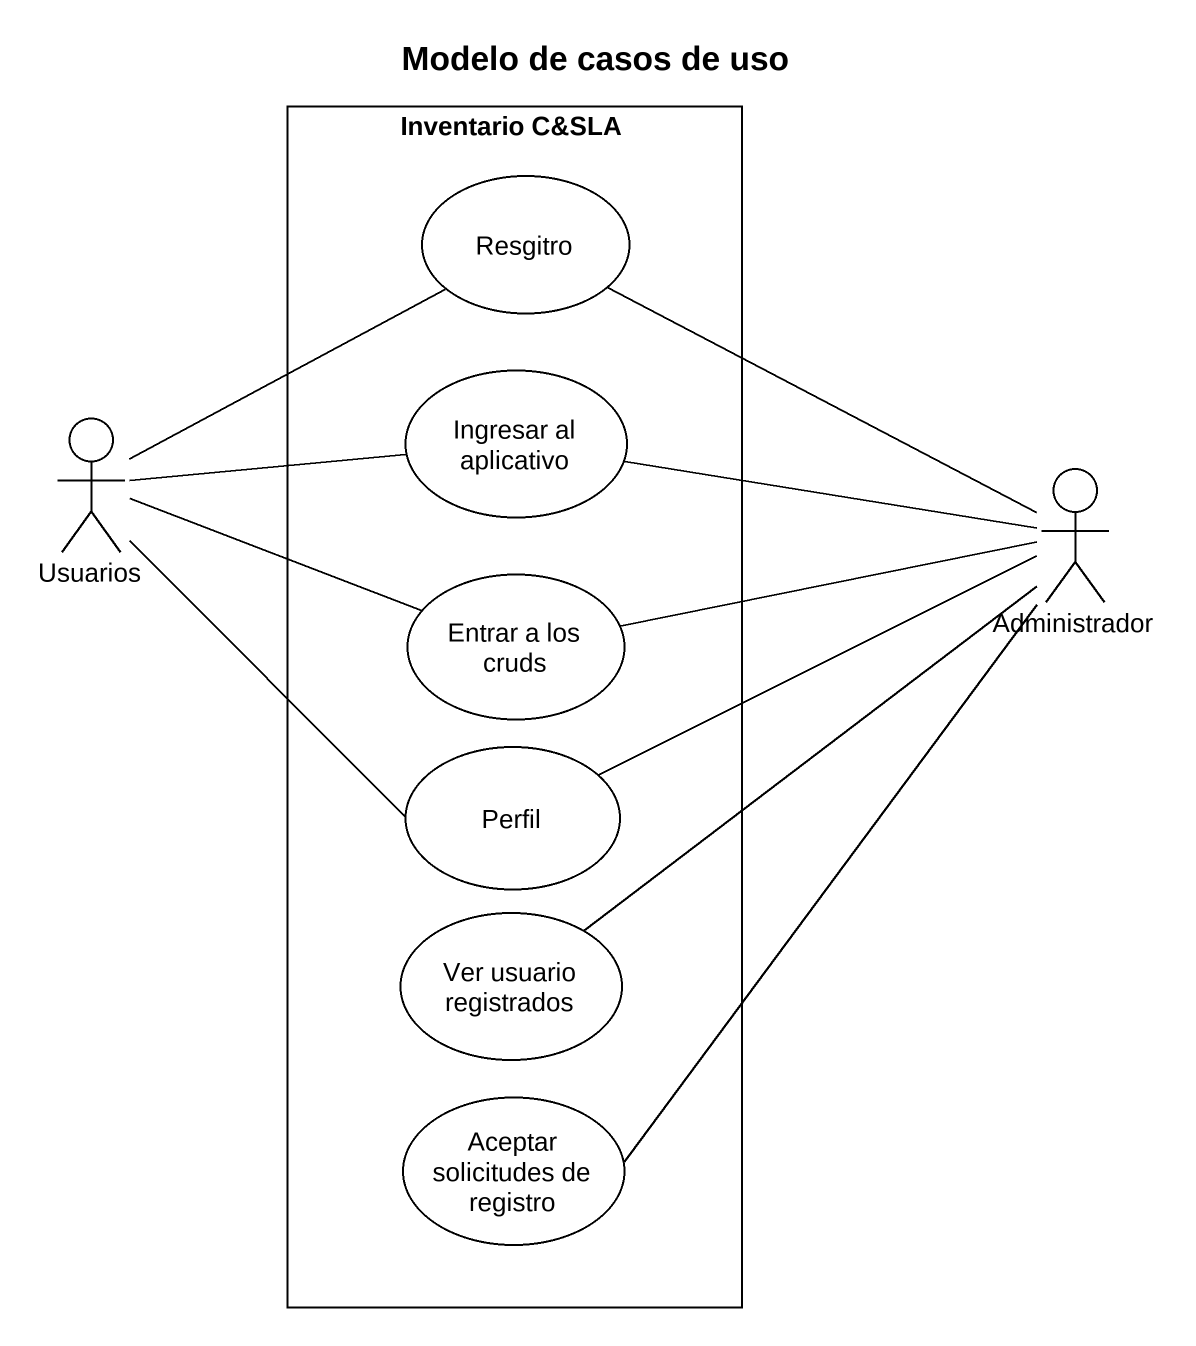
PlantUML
@startuml
title Modelo de casos de uso
rectangle "Inventario C&SLA" as Inventario_C_SLA {
  usecase Resgitro
  usecase "Ingresar al aplicativo" as Ingresar_al_aplicativo
  usecase "Entrar a los cruds" as Entrar_a_los_cruds
  usecase Perfil
  usecase "Ver usuario registrados" as Ver_usuario_registrados
  usecase "Aceptar solicitudes de registro" as Aceptar_solicitudes_de
}
actor Usuarios
actor Administrador
Usuarios -up- Resgitro
Usuarios -right- Ingresar_al_aplicativo
Usuarios -right- Entrar_a_los_cruds
Usuarios -- Perfil
Ingresar_al_aplicativo -right- Administrador
Administrador -up- Resgitro
Administrador -- Aceptar_solicitudes_de
Entrar_a_los_cruds -right- Administrador
Perfil -right- Administrador
Ver_usuario_registrados -up- Administrador
@enduml
